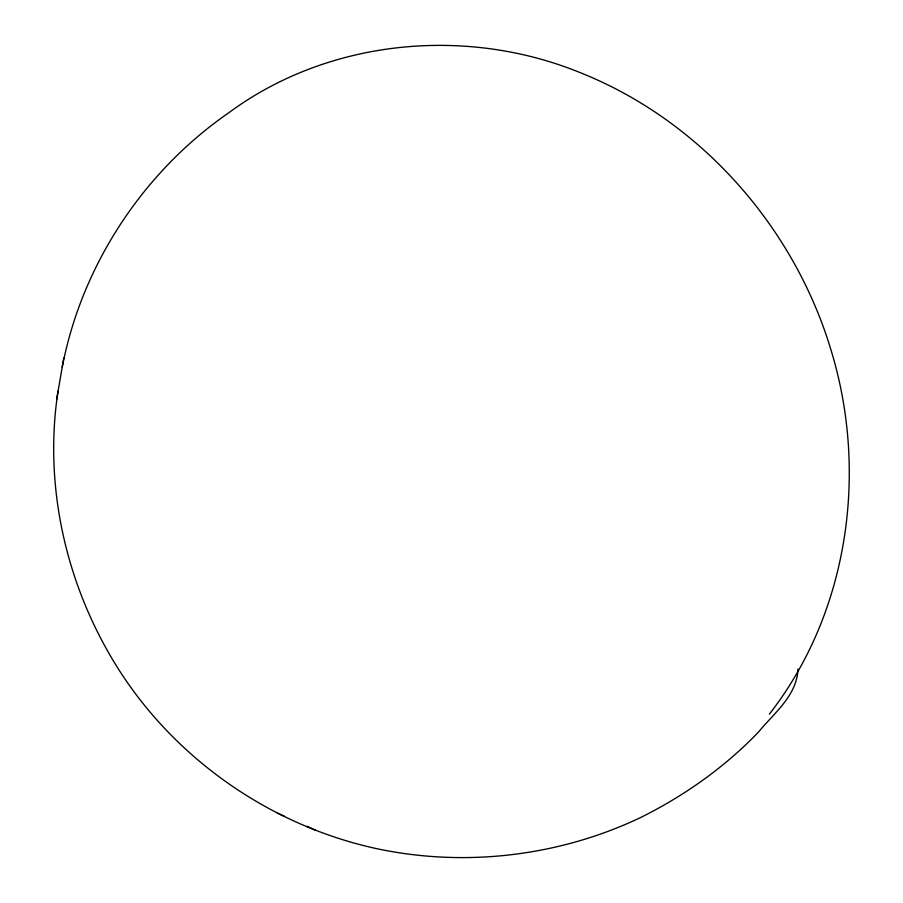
<?xml version="1.0" encoding="UTF-8"?>
<svg xmlns="http://www.w3.org/2000/svg" width="903" height="903" viewBox="0 0 903 903"><rect width="100%" height="100%" fill="white"/><g stroke="black" fill="none" stroke-linecap="round" stroke-linejoin="round"><path stroke-width="1.35" d="M797.959 668.999C797.033 695.705 774.108 712.907 758.509 732.051C724.838 767.144 684.587 795.599 641.141 817.283C560.018 856.033 466.659 867.32 378.639 849.068C267.254 825.489 167.202 754.016 110.098 655.318C64.113 576.261 44.078 481.683 58.063 391.01M62.251 367.081C81.823 265.098 143.284 171.897 228.617 112.875C328.376 39.066 465.824 26.063 579.929 72.533C701.146 120.72 795.125 227.928 831.765 352.576C868.167 474.052 848.03 613.25 769.345 714.16M56.708 399.182L63.763 358.017M306.839 826.279L315.17 830.038M277.097 812.96L284.603 816.335"/></g></svg>
